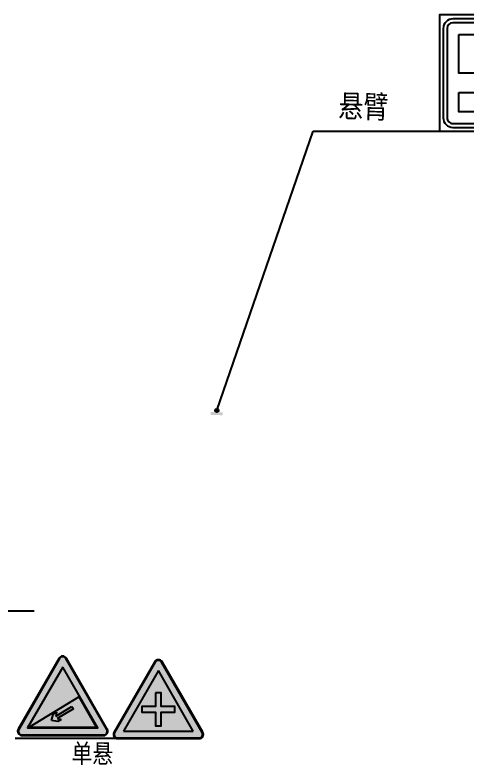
# Model space of a CAD drawing. Header units: millimetres. Extents: x 108070 to 108876, y 12470 to 12955.
# Drawn here: x 108463.8 to 108499.5, y 12803.8 to 12863.1 of the extents above; entities that cross this region are included whole.
import ezdxf

# ---------------------------------------------------------------- set-up
doc = ezdxf.new("R2010")
doc.units = ezdxf.units.MM
doc.header["$LTSCALE"] = 10
doc.layers.add('@-交通标志', color=7, linetype='CONTINUOUS')
doc.styles.add('-黑体', font='simhei.ttf', dxfattribs={"width": 0.8})
doc.styles.add('黑体', font='simhei.ttf')

# ---------------------------------------------------------------- blocks, each defined once
blk = doc.blocks.new('A$C4FC94698')
at = {"layer": '@-交通标志', "linetype": 'Continuous'}
h = blk.add_hatch(color=42, dxfattribs=at)
edge = h.paths.add_edge_path(flags=0)
edge.add_line((0.3367305289284559, -4.665562300942838e-07), (6.753980427674833, -4.477751645026729e-07))
edge.add_ellipse((6.753980415509432, 0.3371126318379538), major_axis=(-0.2383749698919349, 0.238374969891935), ratio=0.9999999121100498, start_angle=134.9999995497712, end_angle=254.9999961156437)
edge.add_line((7.045928940802696, 0.5056691565623623), (3.837303912616335, 6.06317065850817))
edge.add_ellipse((3.545355387337622, 5.894614133783762), major_axis=(0.2383749616206668, 0.2383749616206668), ratio=0.999999954551425, start_angle=344.9999942063052, end_angle=464.9999961007311)
edge.add_line((3.253407001058804, 6.063170657987939), (0.04478198377182707, 0.5056691316312936))
edge.add_ellipse((0.3367304199491628, 0.3371126012352761), major_axis=(-0.2383749077597411, 0.2383749077597411), ratio=0.9999999630348677, start_angle=14.99999726485875, end_angle=135.0000164590262)
h = blk.add_hatch(color=7, dxfattribs=at)
edge = h.paths.add_edge_path(flags=0)
edge.add_line((0.3367305231222417, 0.05056652806706552), (6.753980421854067, 0.05056654684813111))
edge.add_ellipse((6.753980414039688, 0.3371126439415093), major_axis=(-0.2026187144775511, 0.2026187144775511), ratio=0.9999999070752068, start_angle=134.9999989004097, end_angle=254.999994629894)
edge.add_line((7.002136651717592, 0.4803857017795963), (3.793511583993677, 6.037887125192356))
edge.add_ellipse((3.545355391775956, 5.894614097473095), major_axis=(-0.2026187259025766, 0.2026187259025766), ratio=0.9999997488247371, start_angle=255.0000007134716, end_angle=375.0000059149202)
edge.add_line((3.297199246066157, 6.037887124341069), (0.08857431821525097, 0.4803856703256315))
edge.add_ellipse((0.3367305167776067, 0.3371126130568882), major_axis=(-0.2026186893256263, 0.2026186893256263), ratio=0.9999999039202186, start_angle=14.99999977774401, end_angle=134.9999982193569)
h.paths.add_polyline_path([(3.545355454436503, 5.372088867507046), (0.7892506590724224, 0.5983752317279141), (6.301460355796735, 0.5983752608644863)], flags=0)
at = {"layer": '@-交通标志'}
blk.add_hatch(color=256, dxfattribs=at).paths.add_polyline_path([(3.321708048446453, 3.607648252434956), (3.321708048446453, 2.524823787651258), (2.236948816906079, 2.524823787651258), (2.236948816906079, 2.091436032837009), (3.321708048446453, 2.091436032833371), (3.321708048446453, 1.003452190014286), (3.754450880995137, 1.003452190014286), (3.754450880995137, 2.091436032837009), (4.838565190279041, 2.091436032837009), (4.838565190308145, 2.524823787651258), (3.754450880995137, 2.524823787649439), (3.754450880995137, 3.607648252434956)])
at = {"layer": '@-交通标志', "color": 42, "linetype": 'Continuous'}
for p, q in [((3.253407001058804, 6.063170657987939), (0.04478198377182707, 0.5056691316312936)), ((3.297199246066157, 6.037887124341069), (0.08857431821525097, 0.4803856703256315)), ((7.002136651717592, 0.4803857017795963), (3.793511583993677, 6.037887125192356)), ((7.045928940802696, 0.5056691565623623), (3.837303912616335, 6.06317065850817)), ((3.545355454436503, 5.372088867507046), (0.7892506590724224, 0.5983752317279141)), ((6.301460355796735, 0.5983752608644863), (3.545355454436503, 5.372088867507046)), ((0.7892506590724224, 0.5983752317279141), (6.301460355796735, 0.5983752608644863)), ((0.3367305231222417, 0.05056652806706552), (6.753980421854067, 0.05056654684813111)), ((0.3367305289284559, -4.665562300942838e-07), (6.753980427674833, -4.477751645026729e-07))]:
    blk.add_line(p, q, dxfattribs=at)
at = {"layer": '@-交通标志'}
blk.add_lwpolyline([(3.321708048446453, 3.607648252434956), (3.321708048446453, 2.524823787651258), (2.236948816906079, 2.524823787651258), (2.236948816906079, 2.091436032837009), (3.321708048446453, 2.091436032833371), (3.321708048446453, 1.003452190014286), (3.754450880995137, 1.003452190014286), (3.754450880995137, 2.091436032837009), (4.838565190279041, 2.091436032837009), (4.838565190308145, 2.524823787651258), (3.754450880995137, 2.524823787649439), (3.754450880995137, 3.607648252434956), (3.321708048446453, 3.607648252434956)], dxfattribs=at)
at = {"layer": '@-交通标志', "color": 42, "linetype": 'Continuous'}
for centre, major_axis, ratio, start_param, end_param in [((3.545355387337622, 5.894614133783762), (0.2383749616206668, 0.2383749616206668), 0.999999954551425, 6.021385818261386, 8.11578095371855), ((3.545355391775956, 5.894614097473095), (-0.2026187259025766, 0.2026187259025766), 0.9999997488247371, 4.450589605037969, 6.544984798213568), ((0.3367304199491628, 0.3371126012352761), (-0.2383749077597411, 0.2383749077597411), 0.9999999630348677, 0.2617993400619292, 2.356194777456544), ((0.3367305167776067, 0.3371126130568882), (-0.2026186893256263, 0.2026186893256263), 0.9999999039202186, 0.2617993839200505, 2.35619445911426), ((6.753980415509432, 0.3371126318379538), (-0.2383749698919349, 0.238374969891935), 0.9999999121100498, 2.356194482334371, 4.450589524790733), ((6.753980414039688, 0.3371126439415093), (-0.2026187144775511, 0.2026187144775511), 0.9999999070752068, 2.356194471000874, 4.450589498859509)]:
    blk.add_ellipse(centre, major_axis=major_axis, ratio=ratio, start_param=start_param, end_param=end_param, dxfattribs=at)
blk = doc.blocks.new('A$C22C55120')
at = {"layer": '@-交通标志'}
h = blk.add_hatch(color=42, dxfattribs=at)
edge = h.paths.add_edge_path(flags=0)
edge.add_line((0.3383465748047456, 0), (6.790007818839513, 0))
edge.add_arc((6.790007863542996, 0.3389207608997822), 0.338920762994362, 270, 390.0000054910732)
edge.add_line((7.083521817228757, 0.5083811618387699), (3.857691254816018, 6.095683686900884))
edge.add_arc((3.564177189371549, 5.926223285496235), 0.3389208008619943, 30.00000015498767, 149.9999998450123)
edge.add_line((3.270663176081143, 6.095683686435223), (0.04483255406375974, 0.5083811613731086))
edge.add_arc((0.3383465152001008, 0.3389207795262337), 0.3389207363268613, 149.9999973971677, 270.0000106721699)
h = blk.add_hatch(color=7, dxfattribs=at)
edge = h.paths.add_edge_path(flags=0)
edge.add_line((0.3383465748047456, 0.05083815380930901), (6.790007818839513, 0.05083815380930901))
edge.add_arc((6.790007863542996, 0.3389207869768143), 0.2880826323684241, 270, 390.0000058113499)
edge.add_line((7.03949466755148, 0.4829621165990829), (3.813664045534097, 6.070264578796923))
edge.add_arc((3.564177129766904, 5.926223263144493), 0.2880826601035051, 29.99999681525755, 149.9999969069947)
edge.add_line((3.31469032575842, 6.070264577865601), (0.08885976334568113, 0.4829621156677604))
edge.add_arc((0.3383465748047456, 0.3389207869768143), 0.288082613323379, 149.9999941886501, 270)
edge = h.paths.add_edge_path(flags=0)
edge.add_line((3.564177189371549, 5.400896105915308), (0.7932932715630159, 0.6015843725763261))
edge.add_line((0.7932932715630159, 0.6015843711793423), (6.335061099729501, 0.6015843711793423))
edge.add_line((6.335061107180081, 0.6015843711793423), (3.564177189371549, 5.400896104518324))
h = blk.add_hatch(color=256, dxfattribs=at)
h.paths.add_polyline_path([(0.9086826754064532, 0.671921335890147), (6.205865868541878, 0.671921335890147), (4.844936950248666, 3.047361315215312)])
h.paths.add_polyline_path([(2.669072642849642, 1.180894678735058), (2.806359983675065, 1.658577654394321), (3.080114325624891, 1.846913573861457), (3.011572783987503, 1.537756058900413), (4.289706578478217, 2.290218165497208), (4.411851832162938, 2.09502430063003), (3.129216884859488, 1.334165830652637), (3.451051440715673, 1.269728426366783), (3.17340974205581, 1.094285914810825)], flags=16)
for p, q in [((0.9086826754064532, 0.671921335890147, -1148.828600311948), (4.844936950263218, 3.047361315215312, -1148.828600311948)), ((4.844936950263218, 3.047361315215312, -1148.828600311948), (6.20586586855643, 0.671921335890147, -1148.828600311948)), ((2.806359983689617, 1.658577654392502, -1148.828600311948), (3.080114325624891, 1.846913573865095, -1148.828600311948)), ((3.011572783987503, 1.537756058896775, -1148.828600311948), (4.289706578492769, 2.290218165495389, -1148.828600311948)), ((3.080114325624891, 1.846913573865095, -1148.828600311948), (3.011572783987503, 1.537756058896775, -1148.828600311948)), ((4.411851832162938, 2.095024300628211, -1148.828600311948), (3.12921688487404, 1.334165830652637, -1148.828600311948)), ((4.289706578492769, 2.290218165495389, -1148.828600311948), (4.411851832162938, 2.095024300628211, -1148.828600311948)), ((2.669072642849642, 1.180894678738696, -1148.828600311948), (2.806359983689617, 1.658577654392502, -1148.828600311948)), ((3.12921688487404, 1.334165830652637, -1148.828600311948), (3.451051440715673, 1.269728426363145, -1148.828600311948)), ((3.451051440715673, 1.269728426363145, -1148.828600311948), (3.17340974205581, 1.094285914809006, -1148.828600311948)), ((0.9086826754064532, 0.671921335890147, -1148.828600311948), (6.20586586855643, 0.671921335890147, -1148.828600311948)), ((3.17340974205581, 1.094285914809006, -1148.828600311948), (2.669072642849642, 1.180894678738696, -1148.828600311948))]:
    blk.add_line(p, q, dxfattribs=at)
at = {"layer": '@-交通标志', "color": 42, "elevation": -1148.828600311948}
for points in [[(0.3383465748047456, 0), (6.790007863542996, 0, 0.5773502691896257), (7.083521817228757, 0.5083811618387699), (3.857691262266599, 6.095683686435223, 0.5773502691896257), (3.270663176081143, 6.095683686435223), (0.04483256151434034, 0.5083811618387699, 0.5773502691896257)], [(0.3383465748047456, 0.05083815380930901), (6.790007863542996, 0.05083815380930901, 0.5773502691896257), (7.03949466755148, 0.4829621165990829), (3.813664052984677, 6.070264577865601, 0.5773502691896257), (3.31469032575842, 6.070264577865601), (0.08885977079626173, 0.4829621165990829, 0.5773502691896257)]]:
    blk.add_lwpolyline(points, format="xyb", close=True, dxfattribs=at)
blk.add_lwpolyline([(3.564177189371549, 5.400896105915308), (0.7932932715630159, 0.6015843711793423), (6.335061107180081, 0.6015843711793423)], close=True, dxfattribs=at)
blk = doc.blocks.new('A$C0F405C3F')
at = {"layer": '@-交通标志'}
for points in [[(75, 30), (0, 30), (0, 0), (75, 0)], [(5, 25), (15, 25), (14.99921019712929, 15.00000002793968), (4.999210197129287, 15.00000002793968)], [(17.5, 25), (27.5, 25), (27.49921019712929, 15.00000002793968), (17.49921019712929, 15.00000002793968)], [(30, 25), (40, 25), (39.99921019712929, 15.00000002793968), (29.99921019712929, 15.00000002793968)], [(42.5, 25), (52.5, 25), (52.49921019712929, 15.00000002793968), (42.49921019712929, 15.00000002793968)], [(55, 13.34999999962747), (63.61800000071526, 13.34999999962747), (60, 10), (64.6000000013737, 10), (70, 15), (64.6000000013737, 20), (60, 20), (63.61800000071526, 16.6499999910593), (55, 16.6499999910593)], [(4.998815294238739, 10.00000004656613), (52.49881529423874, 10.00000004656613), (52.49842039484065, 5.000000055879354), (4.99842039484065, 5.000000055879354)]]:
    blk.add_lwpolyline(points, close=True, dxfattribs=at)
for points in [[(71.49999999965075, 29.00000000372529), (3.500000000349246, 29.00000000372529, 0.4142135623730924), (1.000000000349246, 26.50000000372529), (1.000000000349246, 3.49999999627471, 0.4142135623730974), (3.500000000349246, 0.9999999962747097), (71.49999999965075, 0.9999999962747097, 0.4142135623730924), (73.99999999965075, 3.49999999627471), (73.99999999965075, 26.50000000372529, 0.414213562373095)], [(71.49999999965075, 27.99999999813735), (3.500000000349246, 27.99999999813735, 0.4142135623730923), (2.000000000116415, 26.50000000372529), (2.000000000116415, 3.49999999627471, 0.4142135623730974), (3.500000000349246, 1.999999992549419), (71.49999999965075, 1.999999992549419, 0.4142135623730924), (72.99999999988358, 3.49999999627471), (72.99999999988358, 26.50000000372529, 0.4142135623730951)]]:
    blk.add_lwpolyline(points, format="xyb", close=True, dxfattribs=at)
blk = doc.blocks.new('A$C31C8404C')
at = {"layer": '@-交通标志', "linetype": 'ByBlock', "lineweight": -3}
for points in [[(0.1324567483885739, 0, 1), (-0.1324567483885739, 0, 1)], [(0.4591033171745948, -0.375260893455561), (0.4597596007952234, -0.1392618067620788), (-0.4962368594278814, -0.1366033014073764), (-0.4968931430630619, -0.3726023881008587)]]:
    blk.add_hatch(color=14, dxfattribs=at).paths.add_polyline_path(points)
at = {"layer": '@-交通标志', "color": 14}
blk.add_circle((0, 0), 0.1324567483885739, dxfattribs=at)

msp = doc.modelspace()

# ---------------------------------------------------------------- linework, layer by layer
at = {"layer": '@-交通标志', "lineweight": 0, "ltscale": 0.5}
msp.add_line((108497.3337232163, 12853.88304251209), (108487.3636272913, 12853.88304717988), dxfattribs=at)
at = {"layer": '@-交通标志', "color": 0, "lineweight": -3}
msp.add_line((108459.2079787026, 12816.01775738294), (108465.3490076216, 12816.01239819929), dxfattribs=at)
at = {"layer": '@-交通标志', "linetype": 'Continuous'}
msp.add_line((108463.8421393736, 12805.94139556159, -1148.828600311948), (108475.7971890821, 12805.94139556159, -1148.828600311948), dxfattribs=at)
at = {"layer": '@-交通标志'}
for points in [[(108479.7728325258, 12831.83433782458), (108487.3636156838, 12853.88306709272)], [(108487.3636193369, 12853.88303048183), (108523.0313236053, 12853.88303048183)]]:
    msp.add_lwpolyline(points, dxfattribs=at)

# ---------------------------------------------------------------- block references
at = {"layer": '@-交通标志', "xscale": 0.305999999967753, "yscale": 0.305999999967753, "zscale": 0.305999999967753}
msp.add_blockref('A$C0F405C3F', (108497.3337229782, 12853.88304251444), dxfattribs=at)
at = {"layer": '@-交通标志'}
for name, p in [('A$C31C8404C', (108479.7728325258, 12831.83433782458)), ('A$C22C55120', (108464.0451136553, 12806.16023255464)), ('A$C4FC94698', (108471.6149772212, 12805.91361382463))]:
    msp.add_blockref(name, p, dxfattribs=at)

# ---------------------------------------------------------------- texts
at = {"layer": '@-交通标志', "style": '-黑体', "width": 0.8}
msp.add_text('悬臂', height=1.799999999999998, rotation=358.4217983557099, dxfattribs=at).set_placement((108489.3522003954, 12854.99927262738))
at = {"layer": '@-交通标志', "linetype": 'Continuous', "style": '黑体', "width": 0.8}
msp.add_text('单悬', height=1.5, rotation=359.6556763243903, dxfattribs=at).set_placement((108468.3051377042, 12803.99832253196, -1148.828600311948))

doc.saveas('drawing.dxf')
